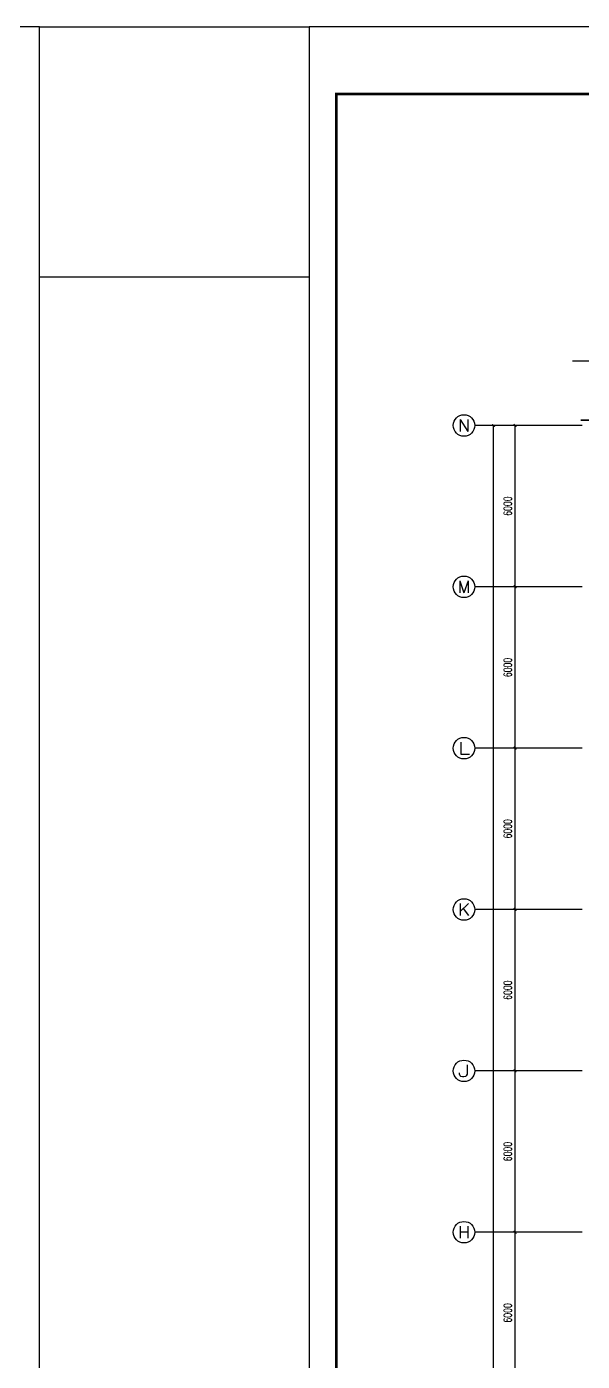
# Model space of a CAD drawing. Extents: x 683431 to 951238, y -788560 to -543702.
# Drawn here: x 742456 to 763119, y -664378 to -614750 of the extents above; entities that cross this region are included whole.
import ezdxf
from ezdxf.enums import TextEntityAlignment as Align

# ---------------------------------------------------------------- set-up
doc = ezdxf.new("R2010")
doc.units = 0
doc.header["$LTSCALE"] = 1000
doc.header["$MEASUREMENT"] = 0
for name, color, linetype in [('AXIS', 3, 'Continuous'), ('AXIS_TEXT', 7, 'Continuous'), ('DIM_SYMB', 3, 'Continuous'), ('GROUND', 2, 'Continuous'), ('PUB_TITLE', 4, 'Continuous'), ('RAIL', 163, 'Continuous')]:
    doc.layers.add(name, color=color, linetype=linetype)
doc.styles.add('_TCH_AXIS', font='COMPLEX', dxfattribs={"bigfont": 'GBCBIG'})
doc.styles.add('_TCH_DIM_T3', font='SIMPLEX', dxfattribs={"width": 0.705882, "bigfont": 'GBCBIG'})
doc.styles.add('COMPLEX', font='COMPLEX')
doc.dimstyles.new('_TCH_ARCH&&100', dxfattribs={"dimtxt": 297.5, "dimasz": 100, "dimexe": 250, "dimexo": 300, "dimgap": 126.25, "dimtad": 1, "dimdec": 0, "dimzin": 0, "dimdsep": 46, "dimtxsty": '_TCH_DIM_T3', "dimblk": 'ARCHTICK', "dimcen": 0.09, "dimazin": 2, "dimtfac": 1, "dimtdec": 0, "dimtix": 1, "dimtmove": 2, "dimatfit": 3, "dimfxl": 0, "dimtolj": 1, "dimtzin": 0, "dimarcsym": 0})

# ---------------------------------------------------------------- blocks, each defined once
blk = doc.blocks.new('_ArchTick')
at = {"color": 0, "linetype": 'ByBlock', "const_width": 0.4}
blk.add_lwpolyline([(-0.5, -0.5), (0.5, 0.5)], dxfattribs=at)
blk = doc.blocks.new('*D368')
at = {"layer": 'AXIS', "color": 0, "lineweight": -2}
for p, q in [((762819, -659578), (760369, -659578)), ((760619, -665578), (760619, -659578)), ((762819, -665578), (760369, -665578))]:
    blk.add_line(p, q, dxfattribs=at)
at = {"layer": 'Defpoints', "color": 0}
for p in [(760619, -659578), (763119, -659578), (763119, -665578)]:
    blk.add_point(p, dxfattribs=at)
at = {"layer": 'AXIS', "color": 0, "lineweight": -2, "xscale": 100, "yscale": 100, "zscale": 100}
for p, rotation in [((760619, -659578), 90), ((760619, -665578), 270)]:
    blk.add_blockref('_ArchTick', p, dxfattribs=dict(at, rotation=rotation))
at = {"layer": 'AXIS', "color": 0, "insert": (760344, -662578), "char_height": 297.5, "attachment_point": 5, "rotation": 90, "style": '_TCH_DIM_T3'}
blk.add_mtext('\\A1;6000', dxfattribs=at)
blk = doc.blocks.new('*D369')
at = {"layer": 'AXIS', "color": 0, "lineweight": -2}
for p, q in [((762819, -653578), (760369, -653578)), ((760619, -659578), (760619, -653578)), ((762819, -659578), (760369, -659578))]:
    blk.add_line(p, q, dxfattribs=at)
at = {"layer": 'Defpoints', "color": 0}
for p in [(760619, -653578), (763119, -653578), (763119, -659578)]:
    blk.add_point(p, dxfattribs=at)
at = {"layer": 'AXIS', "color": 0, "lineweight": -2, "xscale": 100, "yscale": 100, "zscale": 100}
for p, rotation in [((760619, -653578), 90), ((760619, -659578), 270)]:
    blk.add_blockref('_ArchTick', p, dxfattribs=dict(at, rotation=rotation))
at = {"layer": 'AXIS', "color": 0, "insert": (760344, -656578), "char_height": 297.5, "attachment_point": 5, "rotation": 90, "style": '_TCH_DIM_T3'}
blk.add_mtext('\\A1;6000', dxfattribs=at)
blk = doc.blocks.new('*D370')
at = {"layer": 'AXIS', "color": 0, "lineweight": -2}
for p, q in [((762819, -647578), (760369, -647578)), ((760619, -653578), (760619, -647578)), ((762819, -653578), (760369, -653578))]:
    blk.add_line(p, q, dxfattribs=at)
at = {"layer": 'Defpoints', "color": 0}
for p in [(760619, -647578), (763119, -647578), (763119, -653578)]:
    blk.add_point(p, dxfattribs=at)
at = {"layer": 'AXIS', "color": 0, "lineweight": -2, "xscale": 100, "yscale": 100, "zscale": 100}
for p, rotation in [((760619, -647578), 90), ((760619, -653578), 270)]:
    blk.add_blockref('_ArchTick', p, dxfattribs=dict(at, rotation=rotation))
at = {"layer": 'AXIS', "color": 0, "insert": (760344, -650578), "char_height": 297.5, "attachment_point": 5, "rotation": 90, "style": '_TCH_DIM_T3'}
blk.add_mtext('\\A1;6000', dxfattribs=at)
blk = doc.blocks.new('*D371')
at = {"layer": 'AXIS', "color": 0, "lineweight": -2}
for p, q in [((762819, -641578), (760369, -641578)), ((760619, -647578), (760619, -641578)), ((762819, -647578), (760369, -647578))]:
    blk.add_line(p, q, dxfattribs=at)
at = {"layer": 'Defpoints', "color": 0}
for p in [(760619, -641578), (763119, -641578), (763119, -647578)]:
    blk.add_point(p, dxfattribs=at)
at = {"layer": 'AXIS', "color": 0, "lineweight": -2, "xscale": 100, "yscale": 100, "zscale": 100}
for p, rotation in [((760619, -641578), 90), ((760619, -647578), 270)]:
    blk.add_blockref('_ArchTick', p, dxfattribs=dict(at, rotation=rotation))
at = {"layer": 'AXIS', "color": 0, "insert": (760344, -644578), "char_height": 297.5, "attachment_point": 5, "rotation": 90, "style": '_TCH_DIM_T3'}
blk.add_mtext('\\A1;6000', dxfattribs=at)
blk = doc.blocks.new('*D372')
at = {"layer": 'AXIS', "color": 0, "lineweight": -2}
for p, q in [((762819, -635578), (760369, -635578)), ((760619, -641578), (760619, -635578)), ((762819, -641578), (760369, -641578))]:
    blk.add_line(p, q, dxfattribs=at)
at = {"layer": 'Defpoints', "color": 0}
for p in [(760619, -635578), (763119, -635578), (763119, -641578)]:
    blk.add_point(p, dxfattribs=at)
at = {"layer": 'AXIS', "color": 0, "lineweight": -2, "xscale": 100, "yscale": 100, "zscale": 100}
for p, rotation in [((760619, -635578), 90), ((760619, -641578), 270)]:
    blk.add_blockref('_ArchTick', p, dxfattribs=dict(at, rotation=rotation))
at = {"layer": 'AXIS', "color": 0, "insert": (760344, -638578), "char_height": 297.5, "attachment_point": 5, "rotation": 90, "style": '_TCH_DIM_T3'}
blk.add_mtext('\\A1;6000', dxfattribs=at)
blk = doc.blocks.new('*D373')
at = {"layer": 'AXIS', "color": 0, "lineweight": -2}
for p, q in [((762819, -629578), (760369, -629578)), ((760619, -635578), (760619, -629578)), ((762819, -635578), (760369, -635578))]:
    blk.add_line(p, q, dxfattribs=at)
at = {"layer": 'Defpoints', "color": 0}
for p in [(760619, -629578), (763119, -629578), (763119, -635578)]:
    blk.add_point(p, dxfattribs=at)
at = {"layer": 'AXIS', "color": 0, "lineweight": -2, "xscale": 100, "yscale": 100, "zscale": 100}
for p, rotation in [((760619, -629578), 90), ((760619, -635578), 270)]:
    blk.add_blockref('_ArchTick', p, dxfattribs=dict(at, rotation=rotation))
at = {"layer": 'AXIS', "color": 0, "insert": (760344, -632578), "char_height": 297.5, "attachment_point": 5, "rotation": 90, "style": '_TCH_DIM_T3'}
blk.add_mtext('\\A1;6000', dxfattribs=at)
blk = doc.blocks.new('*D374')
at = {"layer": 'AXIS', "color": 0, "lineweight": -2}
for p, q in [((762819, -629578), (759569, -629578)), ((759819, -701578), (759819, -629578)), ((762819, -701578), (759569, -701578))]:
    blk.add_line(p, q, dxfattribs=at)
at = {"layer": 'Defpoints', "color": 0}
for p in [(759819, -629578), (763119, -629578), (763119, -701578)]:
    blk.add_point(p, dxfattribs=at)
at = {"layer": 'AXIS', "color": 0, "lineweight": -2, "xscale": 100, "yscale": 100, "zscale": 100}
for p, rotation in [((759819, -629578), 90), ((759819, -701578), 270)]:
    blk.add_blockref('_ArchTick', p, dxfattribs=dict(at, rotation=rotation))
at = {"layer": 'AXIS', "color": 0, "insert": (759544, -665578), "char_height": 297.5, "attachment_point": 5, "rotation": 90, "style": '_TCH_DIM_T3'}
blk.add_mtext('\\A1;72000', dxfattribs=at)
blk = doc.blocks.new('_AXISO')
blk.add_circle((0, 0), 0.5)
at = {"layer": 'AXIS_TEXT', "style": 'COMPLEX', "width": 1.041667}
blk.add_attdef('A', text='', height=0.56, dxfattribs=at).set_placement((-0.25, -0.28), (0.25, -0.28), align=Align.FIT)

msp = doc.modelspace()

# ---------------------------------------------------------------- linework, layer by layer
at = {"layer": 'AXIS'}
for p, q in [((763118.7, -629578.1), (759118.7, -629578.1)), ((763118.7, -635578.1), (759118.7, -635578.1)), ((763118.7, -641578.1), (759118.7, -641578.1)), ((763118.7, -647578.1), (759118.7, -647578.1)), ((763118.7, -653578.1), (759118.7, -653578.1)), ((763118.7, -659578.1), (759118.7, -659578.1))]:
    msp.add_line(p, q, dxfattribs=at)
at = {"layer": 'DIM_SYMB'}
msp.add_lwpolyline([(762755.2, -627178.1), (764104.4, -627178.1), (764180.8, -626968.1), (764254.9, -627388.1), (764329.4, -627178.1), (765678.6, -627178.1)], dxfattribs=at)
at = {"layer": 'GROUND'}
msp.add_line((764418.7, -629378.1), (763068.7, -629378.1), dxfattribs=at)
at = {"layer": 'PUB_TITLE'}
for points in [[(683530.8, -719849.5), (742930.8, -719849.5), (742930.8, -614749.5), (683530.8, -614749.5)], [(752966.6, -719849.5), (812366.6, -719849.5), (812366.6, -614749.5), (752966.6, -614749.5)]]:
    msp.add_lwpolyline(points, close=True, dxfattribs=at)
at = {"layer": 'PUB_TITLE', "const_width": 100}
msp.add_lwpolyline([(753966.6, -718849.5), (811366.6, -718849.5), (811366.6, -617249.5), (753966.6, -617249.5)], close=True, dxfattribs=at)
at = {"layer": 'RAIL', "ltscale": 0.5}
msp.add_line((763068.7, -629378.1), (764818.7, -629378.1), dxfattribs=at)
msp.add_lwpolyline([(742930.8, -614749.5), (752966.6, -614749.5), (752966.6, -624060.5), (742930.8, -624060.5)], close=True, dxfattribs=at)

# ---------------------------------------------------------------- block references
at = {"layer": 'AXIS'}
ref = msp.add_blockref('_AXISO', (758718.7, -629578.1), dxfattribs=dict(at, xscale=800, yscale=800, zscale=800))
ref.add_attrib('A', 'N', dxfattribs={"layer": 'AXIS_TEXT', "ltscale": 0.5, "height": 452.5, "style": '_TCH_AXIS', "width": 1.105263}).set_placement((758492.4, -629804.4), (758945, -629804.4), align=Align.FIT)
ref = msp.add_blockref('_AXISO', (758718.7, -635578.1), dxfattribs=dict(at, xscale=800, yscale=800, zscale=800))
ref.add_attrib('A', 'M', dxfattribs={"layer": 'AXIS_TEXT', "ltscale": 0.5, "height": 452.5, "style": '_TCH_AXIS'}).set_placement((758492.4, -635804.4), (758945, -635804.4), align=Align.FIT)
ref = msp.add_blockref('_AXISO', (758718.7, -641578.1), dxfattribs=dict(at, xscale=800, yscale=800, zscale=800))
ref.add_attrib('A', 'L', dxfattribs={"layer": 'AXIS_TEXT', "ltscale": 0.5, "height": 452.5, "style": '_TCH_AXIS', "width": 1.4}).set_placement((758492.4, -641804.4), (758945, -641804.4), align=Align.FIT)
ref = msp.add_blockref('_AXISO', (758718.7, -647578.1), dxfattribs=dict(at, xscale=800, yscale=800, zscale=800))
ref.add_attrib('A', 'K', dxfattribs={"layer": 'AXIS_TEXT', "ltscale": 0.5, "height": 452.5, "style": '_TCH_AXIS', "width": 1.105263}).set_placement((758492.4, -647804.4), (758945, -647804.4), align=Align.FIT)
ref = msp.add_blockref('_AXISO', (758718.7, -653578.1), dxfattribs=dict(at, xscale=800, yscale=800, zscale=800))
ref.add_attrib('A', 'J', dxfattribs={"layer": 'AXIS_TEXT', "ltscale": 0.5, "height": 452.5, "style": '_TCH_AXIS', "width": 1.909091}).set_placement((758492.4, -653804.4), (758945, -653804.4), align=Align.FIT)
ref = msp.add_blockref('_AXISO', (758718.7, -659578.1), dxfattribs=dict(at, xscale=800, yscale=800, zscale=800))
ref.add_attrib('A', 'H', dxfattribs={"layer": 'AXIS_TEXT', "ltscale": 0.5, "height": 452.5, "style": '_TCH_AXIS', "width": 1.05}).set_placement((758492.4, -659804.4), (758945, -659804.4), align=Align.FIT)

# ---------------------------------------------------------------- dimensions: what is measured, and where the dimension line sits
for p1, p2, distance, picture, middle in [((763118.7, -701578.1), (763118.7, -629578.1), 3300, '*D374', (759543.7, -665578.1)), ((763118.7, -635578.1), (763118.7, -629578.1), 2500, '*D373', (760343.7, -632578.1)), ((763118.7, -641578.1), (763118.7, -635578.1), 2500, '*D372', (760343.7, -638578.1)), ((763118.7, -647578.1), (763118.7, -641578.1), 2500, '*D371', (760343.7, -644578.1)), ((763118.7, -653578.1), (763118.7, -647578.1), 2500, '*D370', (760343.7, -650578.1)), ((763118.7, -659578.1), (763118.7, -653578.1), 2500, '*D369', (760343.7, -656578.1)), ((763118.7, -665578.1), (763118.7, -659578.1), 2500, '*D368', (760343.7, -662578.1))]:
    dim = msp.add_aligned_dim(p1=p1, p2=p2, distance=distance, dimstyle='_TCH_ARCH&&100', dxfattribs=at)
    dim.commit()
    dim.dimension.update_dxf_attribs({"geometry": picture, "text_midpoint": middle})

doc.saveas('drawing.dxf')
